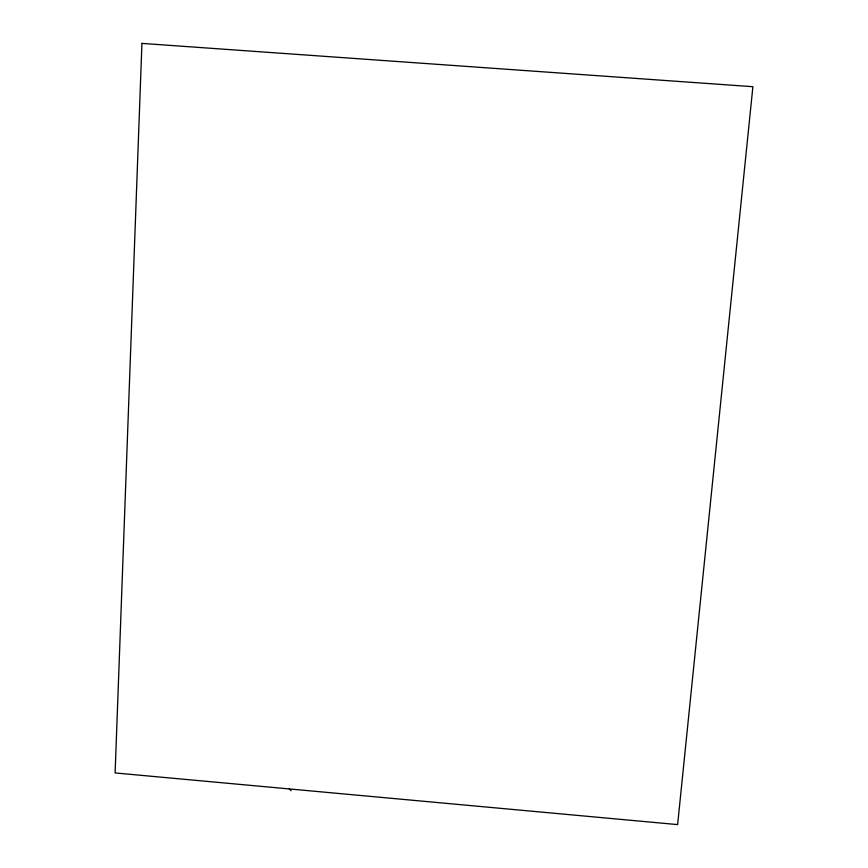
<?xml version="1.0" encoding="UTF-8"?>
<svg xmlns="http://www.w3.org/2000/svg" width="868" height="868" viewBox="0 0 868 868"><rect width="100%" height="100%" fill="white"/><g stroke="black" fill="none" stroke-linecap="round" stroke-linejoin="round"><path stroke-width="1.3" d="M289.261 788.849L291.116 790.759M141.94 43.4L115.108 772.943L677.626 824.6L752.892 86.702L141.94 43.4"/></g></svg>
